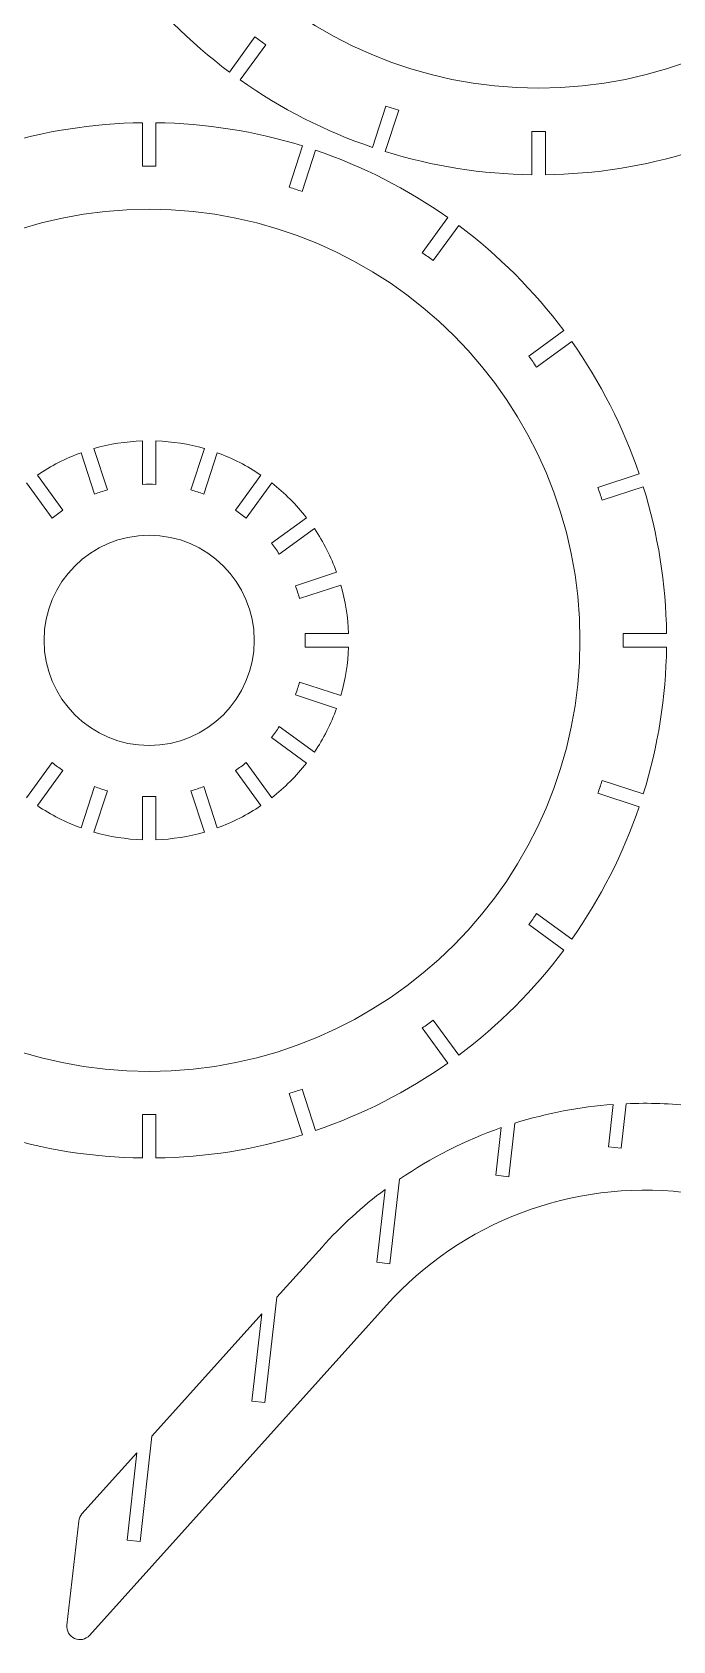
# Model space of a CAD drawing. Header units: millimetres. Extents: x -5830 to -1938, y -580 to 2011.
# Drawn here: x -3638.5 to -3490.9, y -560.8 to -190.2 of the extents above; entities that cross this region are included whole.
import ezdxf

# ---------------------------------------------------------------- set-up
doc = ezdxf.new("R2010")
doc.units = ezdxf.units.MM
doc.header["$MEASUREMENT"] = 0
doc.layers.add('layer 1', color=7, linetype='Continuous')

msp = doc.modelspace()

# ---------------------------------------------------------------- linework, layer by layer
at = {"layer": 'layer 1', "lineweight": 9}
for points, knots in [([(-3422.6528, -103.9701), (-3422.6528, -49.2155), (-3467.0401, -4.8281), (-3521.7947, -4.8281), (-3521.7947, -4.8281), (-3576.5493, -4.828), (-3620.9367, -49.2152), (-3620.9368, -103.9698), (-3620.9368, -103.9698), (-3620.937, -158.7244), (-3576.5498, -203.1119), (-3521.7952, -203.1121), (-3521.7952, -203.1121), (-3467.0406, -203.1123), (-3422.6531, -158.7252), (-3422.6528, -103.9706)], [0, 0, 0, 0, 0.2, 0.2, 0.2, 0.2, 0.4, 0.4, 0.4, 0.4, 0.6, 0.6, 0.6, 0.6, 1, 1, 1, 1]), ([(-3512.2671, -330.3153), (-3512.2671, -275.4813), (-3556.7189, -231.0295), (-3611.5529, -231.0294), (-3611.5529, -231.0294), (-3666.387, -231.0294), (-3710.8389, -275.481), (-3710.8391, -330.3151), (-3710.8391, -330.3151), (-3710.8392, -385.1492), (-3666.3876, -429.6011), (-3611.5535, -429.6013), (-3611.5535, -429.6013), (-3556.7194, -429.6015), (-3512.2674, -385.15), (-3512.2671, -330.3159)], [0, 0, 0, 0, 0.2, 0.2, 0.2, 0.2, 0.4, 0.4, 0.4, 0.4, 0.6, 0.6, 0.6, 0.6, 1, 1, 1, 1]), ([(-3587.3385, -330.3153), (-3587.3385, -316.942), (-3598.1797, -306.1008), (-3611.553, -306.1007), (-3611.553, -306.1007), (-3624.9264, -306.1007), (-3635.7676, -316.9419), (-3635.7677, -330.3153), (-3635.7677, -330.3153), (-3635.7677, -343.6886), (-3624.9265, -354.5299), (-3611.5532, -354.5299), (-3611.5532, -354.5299), (-3598.1798, -354.53), (-3587.3386, -343.6888), (-3587.3385, -330.3155)], [0, 0, 0, 0, 0.2, 0.2, 0.2, 0.2, 0.4, 0.4, 0.4, 0.4, 0.6, 0.6, 0.6, 0.6, 1, 1, 1, 1]), ([(-3630.4978, -557.1603), (-3630.6446, -558.4564), (-3629.9371, -559.6987), (-3628.7476, -560.2338), (-3628.7476, -560.2338), (-3627.5581, -560.7689), (-3626.1592, -560.4741), (-3625.2867, -559.5046)], [0, 0, 0, 0, 0.33333333, 0.33333333, 0.33333333, 0.33333333, 1, 1, 1, 1]), ([(-3630.4978, -557.1603), (-3630.6446, -558.4564), (-3629.9371, -559.6987), (-3628.7476, -560.2338), (-3628.7476, -560.2338), (-3627.5581, -560.7689), (-3626.1592, -560.4741), (-3625.2867, -559.5046)], [0, 0, 0, 0, 0.33333333, 0.33333333, 0.33333333, 0.33333333, 1, 1, 1, 1])]:
    msp.add_open_spline(points, degree=3, knots=knots, dxfattribs=at)
for points in [[(-3617.2392, -175.2304), (-3610.3832, -184.4132), (-3602.2379, -192.5585), (-3593.0552, -199.4145)], [(-3587.1768, -191.3236), (-3587.1768, -191.3236), (-3593.0552, -199.4145), (-3593.0552, -199.4145)], [(-3584.6688, -193.1457), (-3584.6688, -193.1457), (-3587.1768, -191.3236), (-3587.1768, -191.3236)], [(-3584.6688, -193.1457), (-3584.6688, -193.1457), (-3590.5472, -201.2366), (-3590.5472, -201.2366)], [(-3590.5472, -201.2366), (-3581.1891, -207.8514), (-3570.9254, -213.081), (-3560.0735, -216.7638)], [(-3556.983, -207.2523), (-3556.983, -207.2523), (-3560.0735, -216.7638), (-3560.0735, -216.7638)], [(-3554.0348, -208.2103), (-3554.0348, -208.2103), (-3556.983, -207.2523), (-3556.983, -207.2523)], [(-3613.1031, -211.0792), (-3624.576, -211.2284), (-3635.9674, -213.0326), (-3646.9249, -216.4361)], [(-3613.1031, -221.0802), (-3613.1031, -221.0802), (-3613.1031, -211.0792), (-3613.1031, -211.0792)], [(-3610.0031, -221.0802), (-3610.0031, -221.0802), (-3610.0031, -211.0792), (-3610.0031, -211.0792)], [(-3576.1812, -216.4361), (-3587.1387, -213.0326), (-3598.5301, -211.2284), (-3610.0031, -211.0792)], [(-3554.0348, -208.2103), (-3554.0348, -208.2103), (-3557.1252, -217.7217), (-3557.1252, -217.7217)], [(-3523.3448, -213.0711), (-3523.3448, -213.0711), (-3523.3448, -223.072), (-3523.3448, -223.072)], [(-3520.2448, -213.0711), (-3520.2448, -213.0711), (-3523.3448, -213.0711), (-3523.3448, -213.0711)], [(-3520.2448, -213.0711), (-3520.2448, -213.0711), (-3520.2448, -223.072), (-3520.2448, -223.072)], [(-3579.2717, -225.9475), (-3579.2717, -225.9475), (-3576.1812, -216.4361), (-3576.1812, -216.4361)], [(-3576.3234, -226.9055), (-3576.3234, -226.9055), (-3573.2329, -217.3941), (-3573.2329, -217.3941)], [(-3542.7218, -232.9403), (-3552.0913, -226.3173), (-3562.3676, -221.0812), (-3573.2329, -217.3941)], [(-3557.1252, -217.7217), (-3546.1811, -221.1209), (-3534.8037, -222.9229), (-3523.3448, -223.072)], [(-3520.2448, -223.072), (-3508.7859, -222.9229), (-3497.4086, -221.1209), (-3486.4644, -217.7217)], [(-3610.0031, -221.0802), (-3611.0364, -221.0655), (-3612.0698, -221.0655), (-3613.1031, -221.0802)], [(-3576.3234, -226.9055), (-3577.3016, -226.5723), (-3578.2844, -226.2529), (-3579.2717, -225.9475)], [(-3548.6002, -241.0312), (-3548.6002, -241.0312), (-3542.7218, -232.9403), (-3542.7218, -232.9403)], [(-3546.0922, -242.8533), (-3546.0922, -242.8533), (-3540.2138, -234.7624), (-3540.2138, -234.7624)], [(-3516, -258.9762), (-3522.8643, -249.782), (-3531.0197, -241.6267), (-3540.2138, -234.7624)], [(-3546.0922, -242.8533), (-3546.9195, -242.2341), (-3547.7556, -241.6267), (-3548.6002, -241.0312)], [(-3524.091, -264.8546), (-3524.091, -264.8546), (-3516, -258.9762), (-3516, -258.9762)], [(-3522.2688, -267.3625), (-3522.2688, -267.3625), (-3514.1779, -261.4841), (-3514.1779, -261.4841)], [(-3498.6317, -291.9952), (-3502.3189, -281.1298), (-3507.5549, -270.8536), (-3514.1779, -261.4841)], [(-3522.2688, -267.3625), (-3522.8643, -266.518), (-3523.4717, -265.6819), (-3524.091, -264.8546)], [(-3613.1031, -284.3743), (-3616.8859, -284.5019), (-3620.6384, -285.0962), (-3624.2755, -286.1438)], [(-3613.1031, -294.3815), (-3613.1031, -294.3815), (-3613.1031, -284.3743), (-3613.1031, -284.3743)], [(-3610.0031, -294.3815), (-3610.0031, -294.3815), (-3610.0031, -284.3743), (-3610.0031, -284.3743)], [(-3598.8306, -286.1438), (-3602.4677, -285.0962), (-3606.2203, -284.5019), (-3610.0031, -284.3743)], [(-3627.2238, -287.1018), (-3630.782, -288.3921), (-3634.1672, -290.117), (-3637.3026, -292.2372)], [(-3624.1314, -296.6192), (-3624.1314, -296.6192), (-3627.2238, -287.1018), (-3627.2238, -287.1018)], [(-3621.1831, -295.6613), (-3621.1831, -295.6613), (-3624.2755, -286.1438), (-3624.2755, -286.1438)], [(-3601.9231, -295.6613), (-3601.9231, -295.6613), (-3598.8306, -286.1438), (-3598.8306, -286.1438)], [(-3598.9748, -296.6192), (-3598.9748, -296.6192), (-3595.8824, -287.1018), (-3595.8824, -287.1018)], [(-3585.8036, -292.2372), (-3588.9389, -290.117), (-3592.3242, -288.3921), (-3595.8824, -287.1018)], [(-3631.4205, -300.3332), (-3631.4205, -300.3332), (-3637.3026, -292.2372), (-3637.3026, -292.2372)], [(-3591.6857, -300.3332), (-3591.6857, -300.3332), (-3585.8036, -292.2372), (-3585.8036, -292.2372)], [(-3508.1431, -295.0856), (-3508.1431, -295.0856), (-3498.6317, -291.9952), (-3498.6317, -291.9952)], [(-3633.9284, -302.1554), (-3633.9284, -302.1554), (-3639.8105, -294.0593), (-3639.8105, -294.0593)], [(-3621.1831, -295.6613), (-3622.1792, -295.9381), (-3623.1628, -296.2577), (-3624.1314, -296.6192)], [(-3610.0031, -294.3815), (-3611.0359, -294.337), (-3612.0702, -294.337), (-3613.1031, -294.3815)], [(-3598.9748, -296.6192), (-3599.9433, -296.2577), (-3600.927, -295.9381), (-3601.9231, -295.6613)], [(-3589.1777, -302.1554), (-3589.1777, -302.1554), (-3583.2956, -294.0593), (-3583.2956, -294.0593)], [(-3575.297, -302.0579), (-3577.6238, -299.0726), (-3580.3103, -296.386), (-3583.2956, -294.0593)], [(-3507.1852, -298.0339), (-3507.4905, -297.0467), (-3507.8099, -296.0638), (-3508.1431, -295.0856)], [(-3507.1852, -298.0339), (-3507.1852, -298.0339), (-3497.6737, -294.9435), (-3497.6737, -294.9435)], [(-3492.3169, -328.7653), (-3492.466, -317.2924), (-3494.2702, -305.901), (-3497.6737, -294.9435)], [(-3631.4205, -300.3332), (-3632.2822, -300.9043), (-3633.119, -301.5122), (-3633.9284, -302.1554)], [(-3589.1777, -302.1554), (-3589.9872, -301.5122), (-3590.8239, -300.9043), (-3591.6857, -300.3332)], [(-3583.3931, -307.94), (-3583.3931, -307.94), (-3575.297, -302.0579), (-3575.297, -302.0579)], [(-3581.571, -310.448), (-3581.571, -310.448), (-3573.4749, -304.5658), (-3573.4749, -304.5658)], [(-3568.3395, -314.6446), (-3569.6298, -311.0864), (-3571.3547, -307.7012), (-3573.4749, -304.5658)], [(-3581.571, -310.448), (-3582.142, -309.5862), (-3582.75, -308.7494), (-3583.3931, -307.94)], [(-3577.857, -317.737), (-3577.857, -317.737), (-3568.3395, -314.6446), (-3568.3395, -314.6446)], [(-3576.899, -320.6853), (-3577.1758, -319.6893), (-3577.4954, -318.7056), (-3577.857, -317.737)], [(-3576.899, -320.6853), (-3576.899, -320.6853), (-3567.3815, -317.5929), (-3567.3815, -317.5929)], [(-3565.612, -328.7653), (-3565.7396, -324.9825), (-3566.334, -321.23), (-3567.3815, -317.5929)], [(-3575.6193, -328.7653), (-3575.6193, -328.7653), (-3565.612, -328.7653), (-3565.612, -328.7653)], [(-3575.6193, -331.8653), (-3575.5747, -330.8325), (-3575.5747, -329.7983), (-3575.6193, -328.7655)], [(-3502.3178, -328.7653), (-3502.3178, -328.7653), (-3492.3169, -328.7653), (-3492.3169, -328.7653)], [(-3502.3178, -331.8653), (-3502.3031, -330.8323), (-3502.3031, -329.799), (-3502.3178, -328.7659)], [(-3575.6193, -331.8653), (-3575.6193, -331.8653), (-3565.612, -331.8653), (-3565.612, -331.8653)], [(-3567.3815, -343.0378), (-3566.334, -339.4007), (-3565.7396, -335.6481), (-3565.612, -331.8653)], [(-3502.3178, -331.8653), (-3502.3178, -331.8653), (-3492.3169, -331.8653), (-3492.3169, -331.8653)], [(-3497.6737, -365.6872), (-3494.2702, -354.7297), (-3492.466, -343.3383), (-3492.3169, -331.8653)], [(-3577.857, -342.8936), (-3577.4954, -341.9251), (-3577.1758, -340.9414), (-3576.899, -339.9454)], [(-3576.899, -339.9454), (-3576.899, -339.9454), (-3567.3815, -343.0378), (-3567.3815, -343.0378)], [(-3577.857, -342.8936), (-3577.857, -342.8936), (-3568.3395, -345.986), (-3568.3395, -345.986)], [(-3573.4749, -356.0648), (-3571.3547, -352.9295), (-3569.6298, -349.5443), (-3568.3395, -345.986)], [(-3583.3931, -352.6907), (-3582.75, -351.8813), (-3582.142, -351.0445), (-3581.571, -350.1827)], [(-3581.571, -350.1827), (-3581.571, -350.1827), (-3573.4749, -356.0648), (-3573.4749, -356.0648)], [(-3583.3931, -352.6907), (-3583.3931, -352.6907), (-3575.297, -358.5728), (-3575.297, -358.5728)], [(-3633.9284, -358.4753), (-3633.9284, -358.4753), (-3639.8105, -366.5714), (-3639.8105, -366.5714)], [(-3633.9284, -358.4753), (-3633.119, -359.1185), (-3632.2822, -359.7264), (-3631.4205, -360.2975)], [(-3591.6857, -360.2975), (-3590.8239, -359.7264), (-3589.9872, -359.1185), (-3589.1777, -358.4753)], [(-3589.1777, -358.4753), (-3589.1777, -358.4753), (-3583.2956, -366.5714), (-3583.2956, -366.5714)], [(-3583.2956, -366.5714), (-3580.3103, -364.2447), (-3577.6238, -361.5581), (-3575.297, -358.5728)], [(-3631.4205, -360.2975), (-3631.4205, -360.2975), (-3637.3026, -368.3935), (-3637.3026, -368.3935)], [(-3591.6857, -360.2975), (-3591.6857, -360.2975), (-3585.8036, -368.3935), (-3585.8036, -368.3935)], [(-3508.1431, -365.545), (-3507.8099, -364.5669), (-3507.4905, -363.584), (-3507.1852, -362.5968)], [(-3507.1852, -362.5968), (-3507.1852, -362.5968), (-3497.6737, -365.6872), (-3497.6737, -365.6872)], [(-3624.1314, -364.0114), (-3624.1314, -364.0114), (-3627.2238, -373.5289), (-3627.2238, -373.5289)], [(-3621.1831, -364.9694), (-3621.1831, -364.9694), (-3624.2755, -374.4869), (-3624.2755, -374.4869)], [(-3624.1314, -364.0114), (-3623.1628, -364.373), (-3622.1792, -364.6926), (-3621.1831, -364.9694)], [(-3613.1031, -366.2491), (-3612.0702, -366.2937), (-3611.0359, -366.2937), (-3610.0031, -366.2491)], [(-3613.1031, -366.2491), (-3613.1031, -366.2491), (-3613.1031, -376.2564), (-3613.1031, -376.2564)], [(-3610.0031, -366.2491), (-3610.0031, -366.2491), (-3610.0031, -376.2564), (-3610.0031, -376.2564)], [(-3601.9231, -364.9694), (-3600.927, -364.6926), (-3599.9433, -364.373), (-3598.9748, -364.0114)], [(-3601.9231, -364.9694), (-3601.9231, -364.9694), (-3598.8306, -374.4869), (-3598.8306, -374.4869)], [(-3598.9748, -364.0114), (-3598.9748, -364.0114), (-3595.8824, -373.5289), (-3595.8824, -373.5289)], [(-3508.1431, -365.545), (-3508.1431, -365.545), (-3498.6317, -368.6355), (-3498.6317, -368.6355)], [(-3637.3026, -368.3935), (-3634.1672, -370.5137), (-3630.782, -372.2386), (-3627.2238, -373.5289)], [(-3595.8824, -373.5289), (-3592.3242, -372.2386), (-3588.9389, -370.5137), (-3585.8036, -368.3935)], [(-3514.1779, -399.1466), (-3507.5549, -389.7772), (-3502.3189, -379.5008), (-3498.6317, -368.6355)], [(-3624.2755, -374.4869), (-3620.6384, -375.5344), (-3616.8859, -376.1288), (-3613.1031, -376.2564)], [(-3610.0031, -376.2564), (-3606.2203, -376.1288), (-3602.4677, -375.5344), (-3598.8306, -374.4869)], [(-3524.091, -395.7762), (-3523.4717, -394.9489), (-3522.8643, -394.1128), (-3522.2688, -393.2682)], [(-3524.091, -395.7762), (-3524.091, -395.7762), (-3516, -401.6546), (-3516, -401.6546)], [(-3522.2688, -393.2682), (-3522.2688, -393.2682), (-3514.1779, -399.1466), (-3514.1779, -399.1466)], [(-3540.2138, -425.8684), (-3531.0197, -419.0041), (-3522.8643, -410.8488), (-3516, -401.6546)], [(-3548.6002, -419.5996), (-3547.7556, -419.0041), (-3546.9195, -418.3967), (-3546.0922, -417.7775)], [(-3546.0922, -417.7775), (-3546.0922, -417.7775), (-3540.2138, -425.8684), (-3540.2138, -425.8684)], [(-3548.6002, -419.5996), (-3548.6002, -419.5996), (-3542.7218, -427.6905), (-3542.7218, -427.6905)], [(-3573.2329, -443.2367), (-3562.3676, -439.5495), (-3552.0913, -434.3135), (-3542.7218, -427.6905)], [(-3579.2717, -434.6832), (-3578.2844, -434.3779), (-3577.3016, -434.0585), (-3576.3234, -433.7253)], [(-3579.2717, -434.6832), (-3579.2717, -434.6832), (-3576.1812, -444.1947), (-3576.1812, -444.1947)], [(-3576.3234, -433.7253), (-3576.3234, -433.7253), (-3573.2329, -443.2367), (-3573.2329, -443.2367)], [(-3504.6295, -437.2171), (-3512.3129, -437.7757), (-3519.906, -439.2203), (-3527.2577, -441.5221)], [(-3504.6295, -437.2171), (-3512.3129, -437.7757), (-3519.906, -439.2203), (-3527.2577, -441.5221)], [(-3505.7311, -446.944), (-3505.7311, -446.944), (-3504.6295, -437.2171), (-3504.6295, -437.2171)], [(-3505.7311, -446.944), (-3505.7311, -446.944), (-3504.6295, -437.2171), (-3504.6295, -437.2171)], [(-3502.7501, -447.2816), (-3502.7501, -447.2816), (-3501.5906, -437.0426), (-3501.5906, -437.0426)], [(-3502.7501, -447.2816), (-3502.7501, -447.2816), (-3501.5906, -437.0426), (-3501.5906, -437.0426)], [(-3486.1252, -437.589), (-3491.2585, -437.0077), (-3496.4291, -436.825), (-3501.5906, -437.0426)], [(-3486.1252, -437.589), (-3491.2585, -437.0077), (-3496.4291, -436.825), (-3501.5906, -437.0426)], [(-3613.1031, -439.5506), (-3612.0698, -439.5653), (-3611.0364, -439.5653), (-3610.0031, -439.5506)], [(-3613.1031, -439.5506), (-3613.1031, -439.5506), (-3613.1031, -449.5515), (-3613.1031, -449.5515)], [(-3610.0031, -439.5506), (-3610.0031, -439.5506), (-3610.0031, -449.5515), (-3610.0031, -449.5515)], [(-3646.9249, -444.1947), (-3635.9674, -447.5982), (-3624.576, -449.4024), (-3613.1031, -449.5515)], [(-3610.0031, -449.5515), (-3598.5301, -449.4024), (-3587.1387, -447.5982), (-3576.1812, -444.1947)], [(-3530.3946, -442.5614), (-3538.713, -445.471), (-3546.6102, -449.4674), (-3553.8812, -454.4467)], [(-3530.3946, -442.5614), (-3538.713, -445.471), (-3546.6102, -449.4674), (-3553.8812, -454.4467)], [(-3531.6374, -453.536), (-3531.6374, -453.536), (-3530.3946, -442.5614), (-3530.3946, -442.5614)], [(-3531.6374, -453.536), (-3531.6374, -453.536), (-3530.3946, -442.5614), (-3530.3946, -442.5614)], [(-3528.6565, -453.8736), (-3528.6565, -453.8736), (-3527.2577, -441.5221), (-3527.2577, -441.5221)], [(-3528.6565, -453.8736), (-3528.6565, -453.8736), (-3527.2577, -441.5221), (-3527.2577, -441.5221)], [(-3502.7501, -447.2816), (-3502.7501, -447.2816), (-3505.7311, -446.944), (-3505.7311, -446.944)], [(-3502.7501, -447.2816), (-3502.7501, -447.2816), (-3505.7311, -446.944), (-3505.7311, -446.944)], [(-3488.3758, -457.462), (-3514.0569, -454.5536), (-3539.561, -464.2311), (-3556.8482, -483.4437)], [(-3488.3758, -457.462), (-3514.0569, -454.5536), (-3539.561, -464.2311), (-3556.8482, -483.4437)], [(-3556.0855, -473.9102), (-3556.0855, -473.9102), (-3553.8812, -454.4467), (-3553.8812, -454.4467)], [(-3556.0855, -473.9102), (-3556.0855, -473.9102), (-3553.8812, -454.4467), (-3553.8812, -454.4467)], [(-3528.6565, -453.8736), (-3528.6565, -453.8736), (-3531.6374, -453.536), (-3531.6374, -453.536)], [(-3528.6565, -453.8736), (-3528.6565, -453.8736), (-3531.6374, -453.536), (-3531.6374, -453.536)], [(-3557.1664, -456.7953), (-3562.441, -460.7295), (-3567.3144, -465.1746), (-3571.7157, -470.0662)], [(-3557.1664, -456.7953), (-3562.441, -460.7295), (-3567.3144, -465.1746), (-3571.7157, -470.0662)], [(-3559.0664, -473.5726), (-3559.0664, -473.5726), (-3557.1664, -456.7953), (-3557.1664, -456.7953)], [(-3559.0664, -473.5726), (-3559.0664, -473.5726), (-3557.1664, -456.7953), (-3557.1664, -456.7953)], [(-3582.1194, -481.6286), (-3582.1194, -481.6286), (-3571.7157, -470.0662), (-3571.7157, -470.0662)], [(-3582.1194, -481.6286), (-3582.1194, -481.6286), (-3571.7157, -470.0662), (-3571.7157, -470.0662)], [(-3556.0855, -473.9102), (-3556.0855, -473.9102), (-3559.0664, -473.5726), (-3559.0664, -473.5726)], [(-3556.0855, -473.9102), (-3556.0855, -473.9102), (-3559.0664, -473.5726), (-3559.0664, -473.5726)], [(-3584.868, -505.8983), (-3584.868, -505.8983), (-3582.1194, -481.6286), (-3582.1194, -481.6286)], [(-3584.868, -505.8983), (-3584.868, -505.8983), (-3582.1194, -481.6286), (-3582.1194, -481.6286)], [(-3625.2867, -559.5046), (-3625.2867, -559.5046), (-3556.8482, -483.4437), (-3556.8482, -483.4437)], [(-3625.2867, -559.5046), (-3625.2867, -559.5046), (-3556.8482, -483.4437), (-3556.8482, -483.4437)], [(-3610.9019, -513.6168), (-3610.9019, -513.6168), (-3585.5733, -485.4672), (-3585.5733, -485.4672)], [(-3610.9019, -513.6168), (-3610.9019, -513.6168), (-3585.5733, -485.4672), (-3585.5733, -485.4672)], [(-3587.8489, -505.5607), (-3587.8489, -505.5607), (-3585.5733, -485.4672), (-3585.5733, -485.4672)], [(-3587.8489, -505.5607), (-3587.8489, -505.5607), (-3585.5733, -485.4672), (-3585.5733, -485.4672)], [(-3584.868, -505.8983), (-3584.868, -505.8983), (-3587.8489, -505.5607), (-3587.8489, -505.5607)], [(-3584.868, -505.8983), (-3584.868, -505.8983), (-3587.8489, -505.5607), (-3587.8489, -505.5607)], [(-3613.6505, -537.8865), (-3613.6505, -537.8865), (-3610.9019, -513.6168), (-3610.9019, -513.6168)], [(-3613.6505, -537.8865), (-3613.6505, -537.8865), (-3610.9019, -513.6168), (-3610.9019, -513.6168)], [(-3627.0352, -531.5469), (-3627.0352, -531.5469), (-3614.3558, -517.4553), (-3614.3558, -517.4553)], [(-3627.0352, -531.5469), (-3627.0352, -531.5469), (-3614.3558, -517.4553), (-3614.3558, -517.4553)], [(-3616.6314, -537.5489), (-3616.6314, -537.5489), (-3614.3558, -517.4553), (-3614.3558, -517.4553)], [(-3616.6314, -537.5489), (-3616.6314, -537.5489), (-3614.3558, -517.4553), (-3614.3558, -517.4553)], [(-3627.7861, -533.216), (-3627.7861, -533.216), (-3630.4978, -557.1603), (-3630.4978, -557.1603)], [(-3627.7861, -533.216), (-3627.7861, -533.216), (-3630.4978, -557.1603), (-3630.4978, -557.1603)], [(-3627.0352, -531.5469), (-3627.4533, -532.0115), (-3627.7157, -532.595), (-3627.7861, -533.216)], [(-3627.0352, -531.5469), (-3627.4533, -532.0115), (-3627.7157, -532.595), (-3627.7861, -533.216)], [(-3613.6505, -537.8865), (-3613.6505, -537.8865), (-3616.6314, -537.5489), (-3616.6314, -537.5489)], [(-3613.6505, -537.8865), (-3613.6505, -537.8865), (-3616.6314, -537.5489), (-3616.6314, -537.5489)]]:
    msp.add_open_spline(points, degree=3, dxfattribs=at)

doc.saveas('drawing.dxf')
